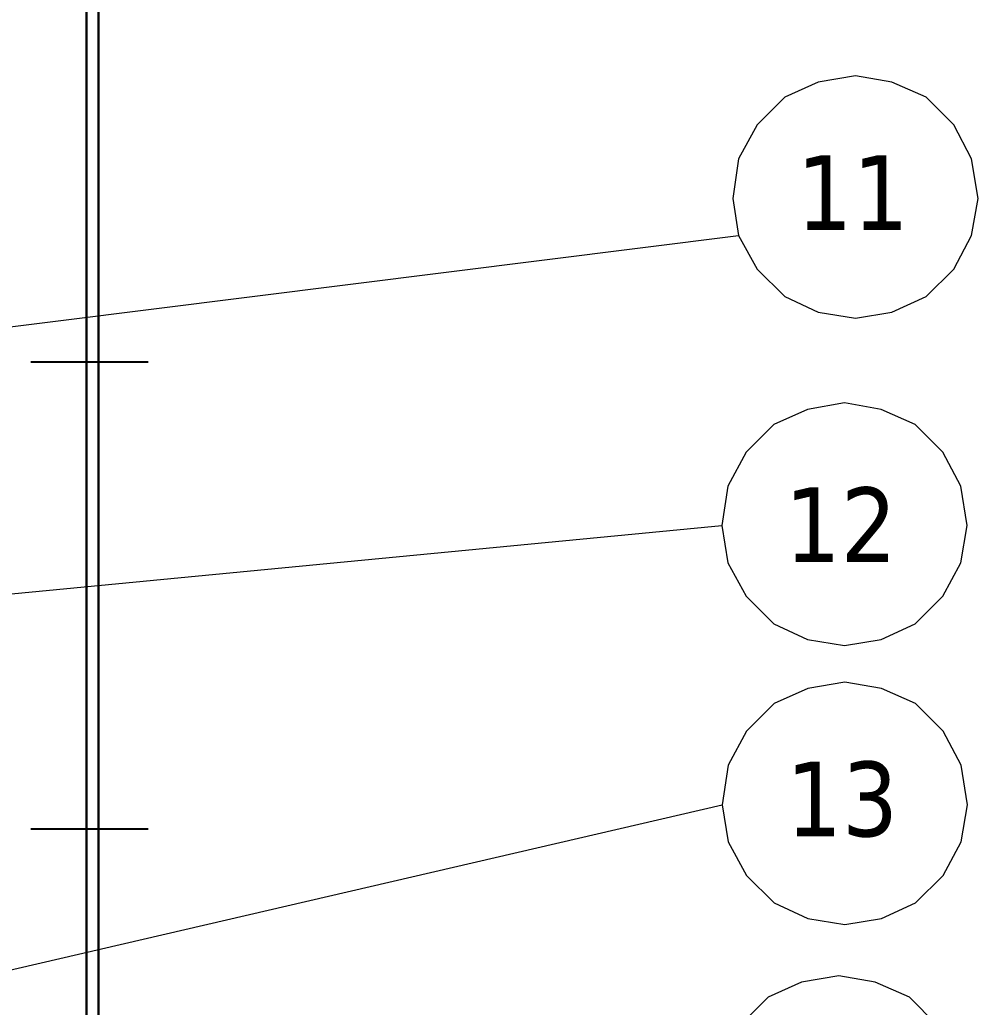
# Model space of a CAD drawing. Header units: millimetres. Extents: x 208456 to 224154, y -159503 to -153953.
# Drawn here: x 211085 to 211567, y -155585.5 to -155088.7 of the extents above; entities that cross this region are included whole.
import ezdxf

# ---------------------------------------------------------------- set-up
doc = ezdxf.new("R2010")
doc.units = ezdxf.units.MM
doc.header["$LTSCALE"] = 13
doc.linetypes.add('CENTERX2', pattern=[101.6, 63.5, -12.7, 12.7, -12.7])
doc.layers.add('1', color=4, linetype='Continuous')
doc.layers.add('粗实线', color=4, linetype='Continuous')
doc.layers.add('铁心', color=3, linetype='Continuous', lineweight=0)
doc.styles.add('Tahoma$001', font='tahoma.ttf', dxfattribs={"height": 2.159784})

msp = doc.modelspace()

# ---------------------------------------------------------------- linework, layer by layer
at = {"layer": '1', "color": 1, "linetype": 'CENTERX2', "lineweight": -3, "ltscale": 0.1}
for p, q in [((211149.576, -155260.94), (211090.576, -155260.94)), ((211149.576, -155495.94), (211090.576, -155495.94))]:
    msp.add_line(p, q, dxfattribs=at)
at = {"layer": '粗实线', "lineweight": 30}
for p, q in [((211118.576, -156540.74), (211118.576, -154996.713)), ((211124.576, -156546.74), (211124.576, -154996.713))]:
    msp.add_line(p, q, dxfattribs=at)
at = {"layer": '铁心'}
for points in [[(211566.984, -155178.582), (211563.671, -155158.704), (211554.635, -155141.536), (211540.78, -155127.681), (211523.613, -155120.152), (211505.24, -155116.838), (211486.566, -155120.152), (211469.7, -155127.681), (211455.845, -155141.536), (211446.509, -155158.704), (211443.497, -155178.582), (211446.509, -155197.256), (211455.845, -155214.122), (211469.7, -155227.977), (211486.566, -155235.808), (211505.24, -155238.819), (211523.613, -155235.808), (211540.78, -155227.977), (211554.635, -155214.122), (211563.671, -155197.256)], [(211561.47, -155343.188), (211558.157, -155323.309), (211549.121, -155306.142), (211535.267, -155292.287), (211518.099, -155284.757), (211499.727, -155281.444), (211481.053, -155284.757), (211464.186, -155292.287), (211450.332, -155306.142), (211440.995, -155323.309), (211437.983, -155343.188), (211440.995, -155361.861), (211450.332, -155378.728), (211464.186, -155392.582), (211481.053, -155400.413), (211499.727, -155403.425), (211518.099, -155400.413), (211535.267, -155392.582), (211549.121, -155378.728), (211558.157, -155361.861)], [(211561.648, -155483.603), (211558.335, -155463.725), (211549.299, -155446.557), (211535.445, -155432.703), (211518.277, -155425.173), (211499.904, -155421.86), (211481.231, -155425.173), (211464.364, -155432.703), (211450.51, -155446.557), (211441.173, -155463.725), (211438.161, -155483.603), (211441.173, -155502.277), (211450.51, -155519.143), (211464.364, -155532.998), (211481.231, -155540.829), (211499.904, -155543.841), (211518.277, -155540.829), (211535.445, -155532.998), (211549.299, -155519.143), (211558.335, -155502.277)], [(211558.563, -155631.347), (211555.25, -155611.469), (211546.215, -155594.301), (211532.36, -155580.446), (211515.192, -155572.917), (211496.82, -155569.604), (211478.146, -155572.917), (211461.28, -155580.446), (211447.425, -155594.301), (211438.088, -155611.469), (211435.077, -155631.347), (211438.088, -155650.021), (211447.425, -155666.887), (211461.28, -155680.742), (211478.146, -155688.573), (211496.82, -155691.585), (211515.192, -155688.573), (211532.36, -155680.742), (211546.215, -155666.887), (211555.25, -155650.021)]]:
    msp.add_lwpolyline(points, close=True, dxfattribs=at)
for points in [[(210660.554, -155295.838), (211446.509, -155197.256), (211446.509, -155197.256)], [(210786.221, -155405.798), (211437.983, -155343.188), (211437.983, -155343.188)], [(210564.562, -155686.398), (211438.161, -155483.603), (211438.161, -155483.603)]]:
    msp.add_lwpolyline(points, dxfattribs=at)

# ---------------------------------------------------------------- texts
at = {"layer": '铁心', "style": 'Tahoma$001'}
for s, p in [('11', (211475.6, -155194.434)), ('12', (211469.611, -155361.541)), ('13', (211470.265, -155499.455))]:
    msp.add_text(s, height=37.5893, dxfattribs=at).set_placement(p)

doc.saveas('drawing.dxf')
